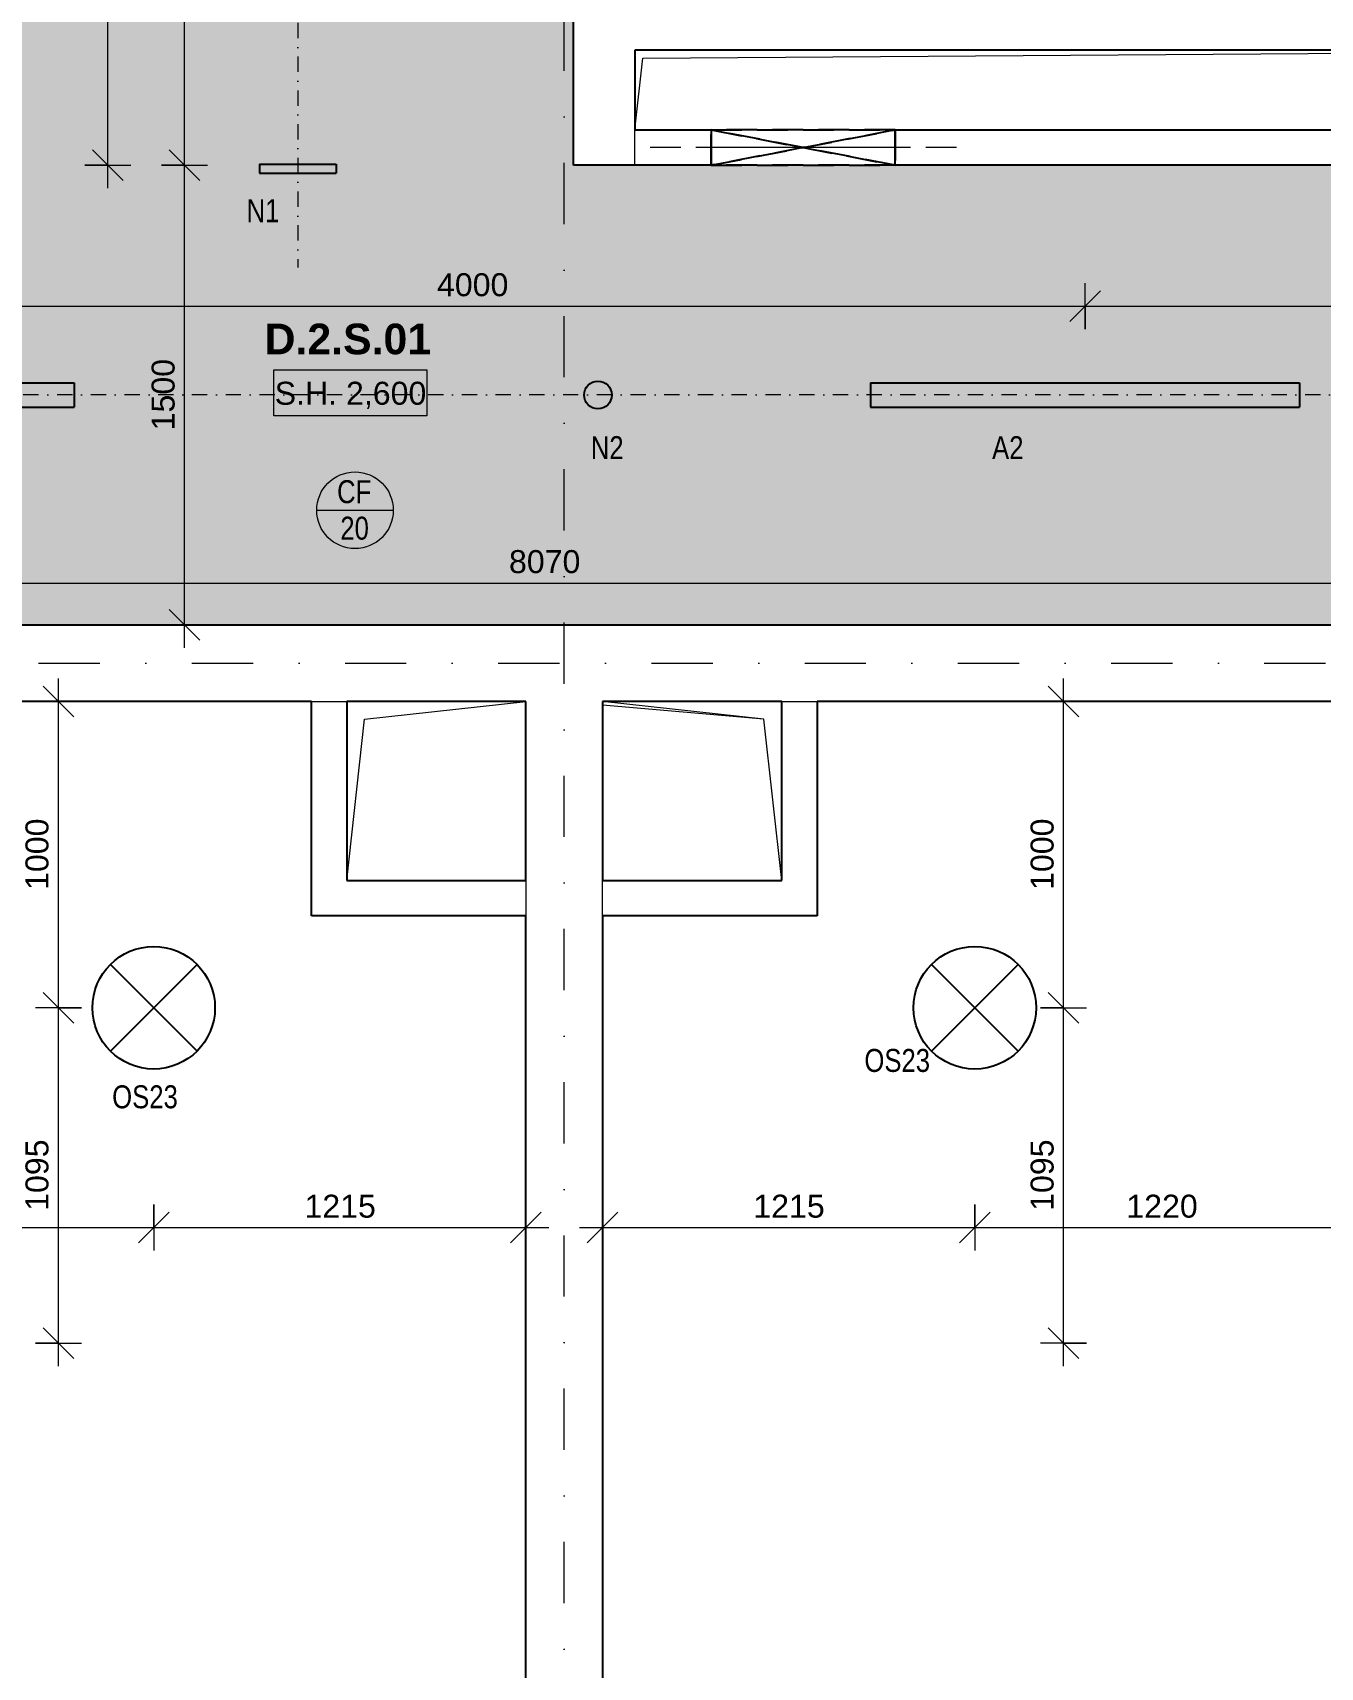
# Model space of a CAD drawing. Header units: millimetres. Extents: x -7570 to 42709, y -1655 to 71550.
# Drawn here: x 6513 to 10716, y 60752 to 66087 of the extents above; entities that cross this region are included whole.
import ezdxf

# ---------------------------------------------------------------- set-up
doc = ezdxf.new("R2010")
doc.units = ezdxf.units.MM
for name, pattern in [('ABMV_DashDot_2_2mm-S0_6mm', [110, 50, -30, 0, -30]), ('HA_Dash_3mm-S1mm', [150, 100, -50]), ('HA_DashDot_10mm-S3mm', [500, 200, -150, 0, -150])]:
    doc.linetypes.add(name, pattern=pattern)
for name, color, linetype, lineweight in [('-UNDERLAY_A-GENM-____-HDLN', 9, 'HA_Dash_3mm-S1mm', 9), ('-UNDERLAY_A-GENM-____-OTLN', 9, 'Continuous', 9), ('A-____-____-DIMS', 9, 'Continuous', 5), ('A-____-____-DIMS-50', 9, 'Continuous', 5), ('A-AREA-____-IDEN', 9, 'Continuous', 9), ('A-CLNG-____-IDEN', 9, 'Continuous', 9), ('A-CLNG-____-PATT', 9, 'Continuous', 9), ('A-DETL-____-OTLN', 9, 'Continuous', 25), ('A-DETL-GENF-OTLN', 9, 'Continuous', 9), ('A-GENM-____-HDLN', 9, 'HA_Dash_3mm-S1mm', 9), ('A-GENM-____-MCUT', 9, 'HA_Dash_3mm-S1mm', 25), ('A-GENM-____-OTLN', 9, 'Continuous', 9), ('A-WALL-____-MCUT', 9, 'Continuous', 9), ('E-LITE-EQPM-IDEN', 9, 'Continuous', 9), ('E-LITE-EQPM-OTLN', 9, 'Continuous', 9), ('G-____-____-DIMS', 9, 'Continuous', 5), ('I-WALL-____-MCUT', 9, 'Continuous', 25), ('I-WALL-____-OTLN', 9, 'Continuous', 9), ('S-GRID-____-OTLN', 9, 'Continuous', 5)]:
    doc.layers.add(name, color=color, linetype=linetype, lineweight=lineweight)
doc.styles.add('Arial_1', font='arial.ttf', dxfattribs={"height": 75})
doc.styles.add('Arial_2', font='arial.ttf', dxfattribs={"width": 0.8, "height": 75})
doc.styles.add('Arial_B', font='arialbd.ttf', dxfattribs={"height": 100})
doc.dimstyles.new('Inner_Dimensions', dxfattribs={"dimscale": 304.8, "dimtxt": 76.519455, "dimasz": 0.328084, "dimexe": 0.246063, "dimexo": 0.0625, "dimgap": 0.032808, "dimtad": 1, "dimdec": 0, "dimzin": 0, "dimdsep": 46, "dimtxsty": 'Arial_1', "dimblk1": 'OBLIQUE', "dimblk2": 'OBLIQUE', "dimsah": 1, "dimcen": 0.09, "dimdle": 0.246063, "dimazin": 0, "dimtfac": 1, "dimtdec": 4, "dimtix": 1, "dimtmove": 2, "dimatfit": 3, "dimfxl": 0.246063, "dimfxlon": 1, "dimtvp": 1, "dimtolj": 1, "dimtzin": 0, "dimlwd": 9, "dimlwe": 9, "dimarcsym": 2})
doc.dimstyles.new('Inner_Dimensions_1', dxfattribs={"dimscale": 304.8, "dimtxt": 76.519455, "dimasz": 0.328084, "dimexe": 0.246063, "dimexo": 0.0625, "dimgap": 0.032808, "dimtad": 1, "dimdec": 0, "dimzin": 0, "dimdsep": 46, "dimtxsty": 'Arial_1', "dimblk1": 'OBLIQUE', "dimblk2": 'OBLIQUE', "dimsah": 1, "dimcen": 0.09, "dimdle": 0.246063, "dimazin": 0, "dimtfac": 1, "dimtdec": 4, "dimtix": 1, "dimtmove": 0, "dimatfit": 3, "dimfxl": 0.246063, "dimfxlon": 1, "dimtvp": 1, "dimtolj": 1, "dimtzin": 0, "dimlwd": 9, "dimlwe": 9, "dimarcsym": 2})

# ---------------------------------------------------------------- blocks, each defined once
blk = doc.blocks.new('HA_GM_Opening_Rectangle_WallBased - Default-1968605-DPS_D - 2NP')
at = {"layer": 'A-GENM-____-MCUT'}
for p, q in [((425, 57.5), (-175, -57.5)), ((-175, 57.5), (425, -57.5)), ((-175, 57.5), (-175, -57.5)), ((-175, 57.5), (425, 57.5)), ((425, 57.5), (425, -57.5)), ((-175, -57.5), (425, -57.5))]:
    blk.add_line(p, q, dxfattribs=at)
blk = doc.blocks.new('TB_Porotherm KP11_5_1000mm - TB_Porotherm KP11_5_1000mm-1834151-DPS_D - 2NP')
at = {"layer": '-UNDERLAY_A-GENM-____-HDLN'}
for p, q in [((-500, 57.5), (500, 57.5)), ((-500, 0), (500, 0)), ((500, -57.5), (-500, -57.5))]:
    blk.add_line(p, q, dxfattribs=at)
blk = doc.blocks.new('HA_GM_Shaft_Rectangle - Default-2017733-DPS_D - 2NP')
at = {"layer": 'A-DETL-GENF-OTLN'}
for p, q in [((58.5, -58.5), (585, 0)), ((0, -585), (58.5, -58.5))]:
    blk.add_line(p, q, dxfattribs=at)
at = {"layer": 'A-GENM-____-OTLN'}
for p, q in [((0, -585), (0, 0)), ((0, 0), (585, 0)), ((585, 0), (585, -585)), ((585, -585), (0, -585))]:
    blk.add_line(p, q, dxfattribs=at)
blk = doc.blocks.new('HA_GM_Shaft_Rectangle - Default-2017735-DPS_D - 2NP')
at = {"layer": 'A-DETL-GENF-OTLN'}
for p, q in [((0, 585), (58.5, 58.5)), ((58.5, 58.5), (585, 0))]:
    blk.add_line(p, q, dxfattribs=at)
at = {"layer": 'A-GENM-____-OTLN'}
for p, q in [((0, 585), (0, 0)), ((585, 585), (0, 585)), ((585, 0), (585, 585)), ((0, 0), (585, 0))]:
    blk.add_line(p, q, dxfattribs=at)
blk = doc.blocks.new('HA_GM_Shaft_Rectangle - Default-2017704-DPS_D - 2NP')
at = {"layer": 'A-DETL-GENF-OTLN'}
for p, q in [((58.5, -58.5), (585, 0)), ((0, -585), (58.5, -58.5))]:
    blk.add_line(p, q, dxfattribs=at)
blk = doc.blocks.new('HA_GM_Shaft_Rectangle - Default-2017706-DPS_D - 2NP')
at = {"layer": 'A-DETL-GENF-OTLN'}
for p, q in [((0, 585), (58.5, 58.5)), ((58.5, 58.5), (585, 11.9))]:
    blk.add_line(p, q, dxfattribs=at)
blk = doc.blocks.new('HA_LF_GenericSymbol_Linear - svitidlo 1400x80-1756840-DPS_D - 2NP')
at = {"layer": 'E-LITE-EQPM-OTLN', "color": 11, "lineweight": 25}
for p, q in [((40, 700), (-40, 700)), ((-40, 700), (-40, -700)), ((40, 700), (40, -700)), ((40, -700), (-40, -700))]:
    blk.add_line(p, q, dxfattribs=at)
blk = doc.blocks.new('HA_LF_GenericSymbol - OS23_pokoje-1576156-DPS_D - 2NP')
at = {"layer": 'E-LITE-EQPM-OTLN', "color": 11, "lineweight": 25}
for p, q in [((141.4, 141.4), (-141.4, -141.4)), ((-141.4, 141.4), (141.4, -141.4))]:
    blk.add_line(p, q, dxfattribs=at)
blk.add_circle((0, 0), 200, dxfattribs=at)
blk = doc.blocks.new('HA_LF_GenericSymbol - OS23_pokoje-1811521-DPS_D - 2NP')
at = {"layer": 'E-LITE-EQPM-OTLN', "color": 11, "lineweight": 25}
for p, q in [((141.4, -141.4), (-141.4, 141.4)), ((-141.4, -141.4), (141.4, 141.4))]:
    blk.add_line(p, q, dxfattribs=at)
blk.add_circle((0, 0), 200, dxfattribs=at)
blk = doc.blocks.new('HA_LF_N3l - Default-1817965-DPS_D - 2NP')
at = {"layer": 'E-LITE-EQPM-OTLN', "color": 11, "lineweight": 25}
blk.add_circle((0, 0), 45, dxfattribs=at)
blk = doc.blocks.new('HA_LF_N1 - nouzove svitidlo 250x29-1818903-DPS_D - 2NP')
at = {"layer": 'E-LITE-EQPM-OTLN', "color": 11, "lineweight": 25}
for p, q in [((14.5, 125), (-14.5, 125)), ((-14.5, 125), (-14.5, -125)), ((14.5, 125), (14.5, -125)), ((14.5, -125), (-14.5, -125))]:
    blk.add_line(p, q, dxfattribs=at)
blk = doc.blocks.new('HA_GM_Shaft_Rectangle - Default-1943230-DPS_D - 2NP')
at = {"layer": 'A-DETL-GENF-OTLN'}
for p, q in [((26, -26), (3740, 0)), ((0, -260), (26, -26))]:
    blk.add_line(p, q, dxfattribs=at)
at = {"layer": 'A-GENM-____-OTLN'}
for p, q in [((0, -260), (0, 0)), ((0, 0), (3740, 0)), ((3740, 0), (3740, -260)), ((3740, -260), (0, -260))]:
    blk.add_line(p, q, dxfattribs=at)
blk = doc.blocks.new('TB_Porotherm KP11_5_1000mm - TB_Porotherm KP11_5_1000mm-V3-DPS_D - 2NP')
at = {"layer": 'A-GENM-____-HDLN'}
for p, q in [((-300, 57.5), (300, 57.5)), ((-300, 0), (300, 0)), ((300, -57.5), (-300, -57.5))]:
    blk.add_line(p, q, dxfattribs=at)
blk = doc.blocks.new('HA_GM_Opening_Rectangle_WallBased - Default-1967828-DPS_D - 2NP')
at = {"layer": 'A-GENM-____-MCUT'}
for p, q in [((425, 57.5), (-175, -57.5)), ((-175, 57.5), (425, -57.5)), ((-175, 57.5), (-175, -57.5)), ((-175, 57.5), (425, 57.5)), ((425, 57.5), (425, -57.5)), ((-175, -57.5), (425, -57.5))]:
    blk.add_line(p, q, dxfattribs=at)
blk = doc.blocks.new('DIMBLOCK7-DPS_D - 2NP')
at = {"layer": 'A-____-____-DIMS-50', "lineweight": 9}
for p, q in [((5948.2, 65120), (5948.2, 65270)), ((9948.2, 65120), (9948.2, 65270)), ((5948.2, 65195), (5998.2, 65245)), ((9948.2, 65195), (9998.2, 65245)), ((5948.2, 65195), (5898.2, 65145)), ((5948.2, 65195), (9948.2, 65195)), ((5948.2, 65195), (5948.2, 65120)), ((9948.2, 65195), (9898.2, 65145)), ((9948.2, 65195), (9948.2, 65120))]:
    blk.add_line(p, q, dxfattribs=at)
at = {"layer": 'A-____-____-DIMS-50', "color": 0, "lineweight": 9, "insert": (7832.8, 65302.3), "char_height": 75, "width": 276.883, "attachment_point": 1, "line_spacing_factor": 0.941778, "style": 'Arial_1'}
blk.add_mtext('4000', dxfattribs=at)
blk = doc.blocks.new('_Oblique')
at = {"color": 0, "linetype": 'ByBlock', "lineweight": -2}
blk.add_line((-0.5, -0.5), (0.5, 0.5), dxfattribs=at)
blk = doc.blocks.new('DIMBLOCK8-DPS_D - 2NP')
at = {"layer": 'A-____-____-DIMS-50', "lineweight": 9}
for p, q in [((9948.2, 65120), (9948.2, 65270)), ((12218.2, 65270), (12218.2, 65120)), ((12218.2, 65195), (12218.2, 65270)), ((9948.2, 65195), (9998.2, 65245)), ((12218.2, 65195), (12268.2, 65245)), ((9948.2, 65195), (9898.2, 65145)), ((9948.2, 65195), (12293.2, 65195)), ((9948.2, 65195), (9948.2, 65120)), ((12218.2, 65195), (12168.2, 65145))]:
    blk.add_line(p, q, dxfattribs=at)
at = {"layer": 'A-____-____-DIMS-50', "color": 0, "lineweight": 9, "insert": (10967.8, 65302.3), "char_height": 75, "width": 276.883, "attachment_point": 1, "line_spacing_factor": 0.941778, "style": 'Arial_1'}
blk.add_mtext('2270', dxfattribs=at)
blk = doc.blocks.new('DIMBLOCK36-DPS_D - 2NP')
at = {"layer": 'A-____-____-DIMS-50', "lineweight": 9}
for p, q in [((5688.2, 62262.5), (5688.2, 62112.5)), ((5688.2, 62187.5), (5688.2, 62262.5)), ((6908.2, 62262.5), (6908.2, 62112.5)), ((6908.2, 62187.5), (6908.2, 62262.5)), ((5688.2, 62187.5), (5738.2, 62237.5)), ((6908.2, 62187.5), (6958.2, 62237.5)), ((5613.2, 62187.5), (6908.2, 62187.5)), ((5688.2, 62187.5), (5638.2, 62137.5)), ((6908.2, 62187.5), (6858.2, 62137.5))]:
    blk.add_line(p, q, dxfattribs=at)
at = {"layer": 'A-____-____-DIMS-50', "color": 0, "lineweight": 9, "insert": (6182.8, 62294.8), "char_height": 75, "width": 276.883, "attachment_point": 1, "line_spacing_factor": 0.941778, "style": 'Arial_1'}
blk.add_mtext('1220', dxfattribs=at)
blk = doc.blocks.new('DIMBLOCK37-DPS_D - 2NP')
at = {"layer": 'A-____-____-DIMS-50', "lineweight": 9}
for p, q in [((6908.2, 62262.5), (6908.2, 62112.5)), ((6908.2, 62187.5), (6908.2, 62262.5)), ((8123.2, 62262.5), (8123.2, 62112.5)), ((8123.2, 62187.5), (8123.2, 62262.5)), ((6908.2, 62187.5), (6958.2, 62237.5)), ((8123.2, 62187.5), (8173.2, 62237.5)), ((6908.2, 62187.5), (6858.2, 62137.5)), ((6908.2, 62187.5), (8198.2, 62187.5)), ((8123.2, 62187.5), (8073.2, 62137.5))]:
    blk.add_line(p, q, dxfattribs=at)
at = {"layer": 'A-____-____-DIMS-50', "color": 0, "lineweight": 9, "insert": (7400.3, 62294.8), "char_height": 75, "width": 276.883, "attachment_point": 1, "line_spacing_factor": 0.941778, "style": 'Arial_1'}
blk.add_mtext('1215', dxfattribs=at)
blk = doc.blocks.new('DIMBLOCK38-DPS_D - 2NP')
at = {"layer": 'A-____-____-DIMS-50', "lineweight": 9}
for p, q in [((8373.2, 62262.5), (8373.2, 62112.5)), ((8373.2, 62187.5), (8373.2, 62262.5)), ((9588.2, 62262.5), (9588.2, 62112.5)), ((9588.2, 62187.5), (9588.2, 62262.5)), ((8373.2, 62187.5), (8423.2, 62237.5)), ((9588.2, 62187.5), (9638.2, 62237.5)), ((8298.2, 62187.5), (9588.2, 62187.5)), ((8373.2, 62187.5), (8323.2, 62137.5)), ((9588.2, 62187.5), (9538.2, 62137.5))]:
    blk.add_line(p, q, dxfattribs=at)
at = {"layer": 'A-____-____-DIMS-50', "color": 0, "lineweight": 9, "insert": (8865.3, 62294.8), "char_height": 75, "width": 276.883, "attachment_point": 1, "line_spacing_factor": 0.941778, "style": 'Arial_1'}
blk.add_mtext('1215', dxfattribs=at)
blk = doc.blocks.new('DIMBLOCK39-DPS_D - 2NP')
at = {"layer": 'A-____-____-DIMS-50', "lineweight": 9}
for p, q in [((9588.2, 62262.5), (9588.2, 62112.5)), ((9588.2, 62187.5), (9588.2, 62262.5)), ((10808.2, 62262.5), (10808.2, 62112.5)), ((10808.2, 62187.5), (10808.2, 62262.5)), ((9588.2, 62187.5), (9638.2, 62237.5)), ((10808.2, 62187.5), (10858.2, 62237.5)), ((9588.2, 62187.5), (9538.2, 62137.5)), ((9588.2, 62187.5), (10883.2, 62187.5)), ((10808.2, 62187.5), (10758.2, 62137.5))]:
    blk.add_line(p, q, dxfattribs=at)
at = {"layer": 'A-____-____-DIMS-50', "color": 0, "lineweight": 9, "insert": (10082.8, 62294.8), "char_height": 75, "width": 276.883, "attachment_point": 1, "line_spacing_factor": 0.941778, "style": 'Arial_1'}
blk.add_mtext('1220', dxfattribs=at)
blk = doc.blocks.new('DIMBLOCK40-DPS_D - 2NP')
at = {"layer": 'A-____-____-DIMS-50', "lineweight": 9}
for p, q in [((6672, 62904.9), (6522, 62904.9)), ((6597, 62904.9), (6547, 62954.9)), ((6597, 61734.9), (6597, 62904.9)), ((6597, 62904.9), (6647, 62854.9)), ((6597, 62904.9), (6672, 62904.9)), ((6597, 61809.9), (6547, 61859.9)), ((6522, 61809.9), (6672, 61809.9)), ((6597, 61809.9), (6522, 61809.9)), ((6597, 61809.9), (6647, 61759.9))]:
    blk.add_line(p, q, dxfattribs=at)
at = {"layer": 'A-____-____-DIMS-50', "color": 0, "lineweight": 9, "insert": (6489.6, 62242), "char_height": 75, "width": 276.883, "attachment_point": 1, "rotation": 90, "line_spacing_factor": 0.941778, "style": 'Arial_1'}
blk.add_mtext('1095', dxfattribs=at)
blk = doc.blocks.new('DIMBLOCK41-DPS_D - 2NP')
at = {"layer": 'A-____-____-DIMS-50', "lineweight": 9}
for p, q in [((6597, 62904.9), (6597, 63979.9)), ((6597, 63904.9), (6547, 63954.9)), ((6522, 63904.9), (6672, 63904.9)), ((6597, 63904.9), (6522, 63904.9)), ((6597, 63904.9), (6647, 63854.9)), ((6672, 62904.9), (6522, 62904.9)), ((6597, 62904.9), (6547, 62954.9)), ((6597, 62904.9), (6647, 62854.9)), ((6597, 62904.9), (6672, 62904.9))]:
    blk.add_line(p, q, dxfattribs=at)
at = {"layer": 'A-____-____-DIMS-50', "color": 0, "lineweight": 9, "insert": (6489.6, 63289.5), "char_height": 75, "width": 276.883, "attachment_point": 1, "rotation": 90, "line_spacing_factor": 0.941778, "style": 'Arial_1'}
blk.add_mtext('1000', dxfattribs=at)
blk = doc.blocks.new('DIMBLOCK42-DPS_D - 2NP')
at = {"layer": 'A-____-____-DIMS-50', "lineweight": 9}
for p, q in [((9802.8, 62904.9), (9952.8, 62904.9)), ((9877.8, 62904.9), (9802.8, 62904.9)), ((9877.8, 62904.9), (9827.8, 62954.9)), ((9877.8, 61734.9), (9877.8, 62904.9)), ((9877.8, 62904.9), (9927.8, 62854.9)), ((9877.8, 61809.9), (9827.8, 61859.9)), ((9952.8, 61809.9), (9802.8, 61809.9)), ((9877.8, 61809.9), (9927.8, 61759.9)), ((9877.8, 61809.9), (9952.8, 61809.9))]:
    blk.add_line(p, q, dxfattribs=at)
at = {"layer": 'A-____-____-DIMS-50', "color": 0, "lineweight": 9, "insert": (9770.4, 62242), "char_height": 75, "width": 276.883, "attachment_point": 1, "rotation": 90, "line_spacing_factor": 0.941778, "style": 'Arial_1'}
blk.add_mtext('1095', dxfattribs=at)
blk = doc.blocks.new('DIMBLOCK43-DPS_D - 2NP')
at = {"layer": 'A-____-____-DIMS-50', "lineweight": 9}
for p, q in [((9877.8, 62904.9), (9877.8, 63979.9)), ((9877.8, 63904.9), (9827.8, 63954.9)), ((9802.8, 63904.9), (9952.8, 63904.9)), ((9877.8, 63904.9), (9802.8, 63904.9)), ((9877.8, 63904.9), (9927.8, 63854.9)), ((9802.8, 62904.9), (9952.8, 62904.9)), ((9877.8, 62904.9), (9802.8, 62904.9)), ((9877.8, 62904.9), (9827.8, 62954.9)), ((9877.8, 62904.9), (9927.8, 62854.9))]:
    blk.add_line(p, q, dxfattribs=at)
at = {"layer": 'A-____-____-DIMS-50', "color": 0, "lineweight": 9, "insert": (9770.4, 63289.5), "char_height": 75, "width": 276.883, "attachment_point": 1, "rotation": 90, "line_spacing_factor": 0.941778, "style": 'Arial_1'}
blk.add_mtext('1000', dxfattribs=at)
blk = doc.blocks.new('DIMBLOCK91-DPS_D - 2NP')
at = {"layer": 'A-____-____-DIMS-50', "lineweight": 9}
for p, q in [((6758.7, 67479.9), (6708.7, 67529.9)), ((6833.7, 67479.9), (6683.7, 67479.9)), ((6758.7, 65579.9), (6758.7, 67479.9)), ((6758.7, 67479.9), (6808.7, 67429.9)), ((6758.7, 67479.9), (6833.7, 67479.9)), ((6758.7, 65654.9), (6708.7, 65704.9)), ((6683.7, 65654.9), (6833.7, 65654.9)), ((6758.7, 65654.9), (6683.7, 65654.9)), ((6758.7, 65654.9), (6808.7, 65604.9))]:
    blk.add_line(p, q, dxfattribs=at)
at = {"layer": 'A-____-____-DIMS-50', "color": 0, "lineweight": 9, "insert": (6651.4, 66452), "char_height": 75, "width": 276.883, "attachment_point": 1, "rotation": 90, "line_spacing_factor": 0.941778, "style": 'Arial_1'}
blk.add_mtext('1825', dxfattribs=at)
blk = doc.blocks.new('Spot Elevations - Generic-448778-DPS_D - 2NP')
at = {"layer": 'G-____-____-DIMS', "lineweight": 9}
for p, q in [((-5, 0), (-5, 3)), ((-5, 3), (5, 3)), ((5, 3), (5, 0)), ((5, 0), (-5, 0))]:
    blk.add_line(p, q, dxfattribs=at)
blk = doc.blocks.new('HA_Tag_Ceiling - Group _ Type Mark-1698111-DPS_D - 2NP')
at = {"layer": 'A-CLNG-____-IDEN'}
blk.add_line((-2.5, 0), (2.5, 0), dxfattribs=at)
blk.add_circle((0, 0), 2.5, dxfattribs=at)
blk = doc.blocks.new('DIMBLOCK174-DPS_D - 2NP')
at = {"layer": 'A-____-____-DIMS-50', "lineweight": 9}
for p, q in [((7008.7, 65654.9), (6958.7, 65704.9)), ((6933.7, 65654.9), (7083.7, 65654.9)), ((7008.7, 65654.9), (6933.7, 65654.9)), ((7008.7, 64079.9), (7008.7, 65654.9)), ((7008.7, 65654.9), (7058.7, 65604.9)), ((7008.7, 64154.9), (6958.7, 64204.9)), ((6933.7, 64154.9), (7083.7, 64154.9)), ((7008.7, 64154.9), (6933.7, 64154.9)), ((7008.7, 64154.9), (7058.7, 64104.9))]:
    blk.add_line(p, q, dxfattribs=at)
at = {"layer": 'A-____-____-DIMS-50', "color": 0, "lineweight": 9, "insert": (6901.4, 64789.5), "char_height": 75, "width": 276.883, "attachment_point": 1, "rotation": 90, "line_spacing_factor": 0.941778, "style": 'Arial_1'}
blk.add_mtext('1500', dxfattribs=at)
blk = doc.blocks.new('DIMBLOCK175-DPS_D - 2NP')
at = {"layer": 'A-____-____-DIMS-50', "lineweight": 9}
for p, q in [((7008.7, 68729.9), (6958.7, 68779.9)), ((7008.7, 65654.9), (7008.7, 68804.9)), ((6933.7, 68729.9), (7083.7, 68729.9)), ((7008.7, 68729.9), (6933.7, 68729.9)), ((7008.7, 68729.9), (7058.7, 68679.9)), ((7008.7, 65654.9), (6958.7, 65704.9)), ((6933.7, 65654.9), (7083.7, 65654.9)), ((7008.7, 65654.9), (6933.7, 65654.9)), ((7008.7, 65654.9), (7058.7, 65604.9))]:
    blk.add_line(p, q, dxfattribs=at)
at = {"layer": 'A-____-____-DIMS-50', "color": 0, "lineweight": 9, "insert": (6901.4, 66812.3), "char_height": 75, "width": 276.883, "attachment_point": 1, "rotation": 90, "line_spacing_factor": 0.941778, "style": 'Arial_1'}
blk.add_mtext('3075', dxfattribs=at)
blk = doc.blocks.new('DIMBLOCK176-DPS_D - 2NP')
at = {"layer": 'A-____-____-DIMS-50', "lineweight": 9}
for p, q in [((4148.2, 64366.2), (4148.2, 64216.2)), ((4148.2, 64291.2), (4148.2, 64366.2)), ((12218.2, 64366.2), (12218.2, 64216.2)), ((12218.2, 64291.2), (12218.2, 64366.2)), ((4073.2, 64291.2), (12293.2, 64291.2)), ((4148.2, 64291.2), (4098.2, 64241.2)), ((4148.2, 64291.2), (4198.2, 64341.2)), ((12218.2, 64291.2), (12168.2, 64241.2)), ((12218.2, 64291.2), (12268.2, 64341.2))]:
    blk.add_line(p, q, dxfattribs=at)
at = {"layer": 'A-____-____-DIMS-50', "color": 0, "lineweight": 9, "insert": (8067.8, 64398.6), "char_height": 75, "width": 276.883, "attachment_point": 1, "line_spacing_factor": 0.941778, "style": 'Arial_1'}
blk.add_mtext('8070', dxfattribs=at)

msp = doc.modelspace()

# ---------------------------------------------------------------- hatches: boundary and pattern name
at = {"layer": 'A-CLNG-____-PATT', "lineweight": 5}
msp.add_hatch(color=256, dxfattribs=at).paths.add_polyline_path([(4473.2, 64154.9), (12218.2, 64154.9), (12218.2, 65654.9), (8278.2, 65654.9), (8278.2, 68729.9), (6478.2, 68729.9), (6478.2, 65654.9), (4148.2, 65654.9), (4148.2, 64154.9), (4358.2, 64154.9)])

# ---------------------------------------------------------------- linework, layer by layer
at = {"layer": 'A-DETL-____-OTLN', "linetype": 'ABMV_DashDot_2_2mm-S0_6mm', "lineweight": 5}
for p, q in [((7378.2, 68321.4), (7378.2, 65321.4)), ((18313.2, 64904.9), (-1586.8, 64904.9))]:
    msp.add_line(p, q, dxfattribs=at)
at = {"layer": 'A-WALL-____-MCUT'}
for p, q in [((8478.2, 65654.9), (8478.2, 65769.9)), ((7423.2, 63904.9), (7538.2, 63904.9)), ((8958.2, 63904.9), (9073.2, 63904.9)), ((8123.2, 63319.9), (8123.2, 63204.9)), ((8373.2, 63204.9), (8373.2, 63319.9))]:
    msp.add_line(p, q, dxfattribs=at)
at = {"layer": 'I-WALL-____-MCUT'}
for p, q in [((8278.2, 65654.9), (8278.2, 66229.9)), ((12218.2, 66029.9), (8478.2, 66029.9)), ((8478.2, 66029.9), (8478.2, 65769.9)), ((8478.2, 65769.9), (8728.2, 65769.9)), ((8728.2, 65769.9), (8728.2, 65654.9)), ((9328.2, 65654.9), (9328.2, 65769.9)), ((9328.2, 65769.9), (12218.2, 65769.9)), ((8728.2, 65654.9), (8278.2, 65654.9)), ((12218.2, 65654.9), (9328.2, 65654.9)), ((5473.2, 64154.9), (11023.2, 64154.9)), ((7423.2, 63904.9), (5688.2, 63904.9)), ((7423.2, 63204.9), (7423.2, 63904.9)), ((8123.2, 63904.9), (7538.2, 63904.9)), ((7538.2, 63904.9), (7538.2, 63319.9)), ((8123.2, 63319.9), (8123.2, 63904.9)), ((8958.2, 63904.9), (8373.2, 63904.9)), ((8373.2, 63904.9), (8373.2, 63319.9)), ((8958.2, 63319.9), (8958.2, 63904.9)), ((10808.2, 63904.9), (9073.2, 63904.9)), ((9073.2, 63904.9), (9073.2, 63204.9)), ((7538.2, 63319.9), (8123.2, 63319.9)), ((8373.2, 63319.9), (8958.2, 63319.9)), ((8123.2, 63204.9), (7423.2, 63204.9)), ((8123.2, 57297.4), (8123.2, 63204.9)), ((9073.2, 63204.9), (8373.2, 63204.9)), ((8373.2, 63204.9), (8373.2, 57297.4))]:
    msp.add_line(p, q, dxfattribs=at)
at = {"layer": 'I-WALL-____-OTLN'}
for p, q in [((9328.2, 65769.9), (8728.2, 65769.9)), ((8728.2, 65654.9), (9328.2, 65654.9))]:
    msp.add_line(p, q, dxfattribs=at)
at = {"layer": 'S-GRID-____-OTLN', "linetype": 'HA_DashDot_10mm-S3mm', "lineweight": 9}
for p, q in [((8248.2, 53960.4), (8248.2, 69949.6)), ((-5970.1, 64029.9), (21709.3, 64029.9))]:
    msp.add_line(p, q, dxfattribs=at)

# ---------------------------------------------------------------- block references
at = {"layer": '-UNDERLAY_A-GENM-____-OTLN', "rotation": 180}
msp.add_blockref('TB_Porotherm KP11_5_1000mm - TB_Porotherm KP11_5_1000mm-1834151-DPS_D - 2NP', (9028.2, 65712.4), dxfattribs=at)
at = {"layer": '-UNDERLAY_A-GENM-____-OTLN'}
msp.add_blockref('HA_GM_Opening_Rectangle_WallBased - Default-1968605-DPS_D - 2NP', (8903.2, 65712.4), dxfattribs=at)
at = {"layer": 'A-CLNG-____-IDEN', "xscale": 49.99999999999998, "yscale": 49.99999999999998, "zscale": 49.99999999999998}
msp.add_blockref('HA_Tag_Ceiling - Group _ Type Mark-1698111-DPS_D - 2NP', (7565.2, 64528.7), dxfattribs=at)
at = {"layer": 'A-GENM-____-OTLN', "lineweight": 5}
for name, p in [('HA_GM_Shaft_Rectangle - Default-1943230-DPS_D - 2NP', (8478.2, 66029.9)), ('HA_GM_Shaft_Rectangle - Default-2017733-DPS_D - 2NP', (7538.2, 63904.9))]:
    msp.add_blockref(name, p, dxfattribs=at)
at = {"layer": 'A-GENM-____-OTLN', "rotation": 180}
for name, p in [('TB_Porotherm KP11_5_1000mm - TB_Porotherm KP11_5_1000mm-V3-DPS_D - 2NP', (9028.2, 65712.4)), ('HA_GM_Opening_Rectangle_WallBased - Default-1967828-DPS_D - 2NP', (9153.2, 65712.4)), ('HA_GM_Shaft_Rectangle - Default-2017706-DPS_D - 2NP', (8958.2, 63904.9))]:
    msp.add_blockref(name, p, dxfattribs=at)
at = {"layer": 'A-GENM-____-OTLN'}
msp.add_blockref('HA_GM_Shaft_Rectangle - Default-2017704-DPS_D - 2NP', (7538.2, 63904.9), dxfattribs=at)
at = {"layer": 'A-GENM-____-OTLN', "lineweight": 5, "rotation": 180}
msp.add_blockref('HA_GM_Shaft_Rectangle - Default-2017735-DPS_D - 2NP', (8958.2, 63904.9), dxfattribs=at)
at = {"layer": 'E-LITE-EQPM-OTLN', "color": 11, "lineweight": 25}
for name, p, rotation in [('HA_LF_N1 - nouzove svitidlo 250x29-1818903-DPS_D - 2NP', (7378.2, 65643.9), 89.99999999999787), ('HA_LF_GenericSymbol_Linear - svitidlo 1400x80-1756840-DPS_D - 2NP', (5948.2, 64904.9), 89.9999999999999), ('HA_LF_GenericSymbol_Linear - svitidlo 1400x80-1756840-DPS_D - 2NP', (9948.2, 64904.9), 89.9999999999999), ('HA_LF_GenericSymbol - OS23_pokoje-1811521-DPS_D - 2NP', (6908.2, 62904.9), 180)]:
    msp.add_blockref(name, p, dxfattribs=dict(at, rotation=rotation))
for name, p in [('HA_LF_N3l - Default-1817965-DPS_D - 2NP', (8358.2, 64904.9)), ('HA_LF_GenericSymbol - OS23_pokoje-1576156-DPS_D - 2NP', (9588.2, 62904.9))]:
    msp.add_blockref(name, p, dxfattribs=at)
at = {"layer": 'G-____-____-DIMS', "lineweight": 9, "xscale": 49.99999999999998, "yscale": 49.99999999999998, "zscale": 49.99999999999998}
msp.add_blockref('Spot Elevations - Generic-448778-DPS_D - 2NP', (7549.8, 64837.2), dxfattribs=at)

# ---------------------------------------------------------------- texts
at = {"layer": 'A-AREA-____-IDEN', "lineweight": 5, "insert": (7270.1, 65137.8), "char_height": 100, "width": 673.417, "attachment_point": 1, "style": 'Arial_B'}
msp.add_mtext('D.2.S.01', dxfattribs=at)
at = {"layer": 'A-CLNG-____-IDEN', "lineweight": 5, "char_height": 75, "attachment_point": 1, "style": 'Arial_2'}
for s, insert, width in [('CF', (7506.7, 64626.8), 137.89), ('20', (7517.3, 64507.7), 115.443)]:
    msp.add_mtext(s, dxfattribs=dict(at, insert=insert, width=width))
at = {"layer": 'E-LITE-EQPM-IDEN', "lineweight": 5, "char_height": 75, "attachment_point": 1, "style": 'Arial_2'}
for s, insert, width in [('N1', (7211.3, 65543.8), 131.477), ('N2', (8334.7, 64770.5), 131.477), ('A2', (9644.6, 64770.5), 125.063), ('OS23', (9227.8, 62770.5), 262.953), ('OS23', (6772.6, 62651.8), 262.953)]:
    msp.add_mtext(s, dxfattribs=dict(at, insert=insert, width=width))
at = {"layer": 'G-____-____-DIMS', "lineweight": 9, "insert": (7303, 64948.1), "char_height": 75, "width": 592.246, "attachment_point": 1, "line_spacing_factor": 0.941778, "style": 'Arial_1'}
msp.add_mtext('S.H. 2,600', dxfattribs=at)

# ---------------------------------------------------------------- dimensions: what is measured, and where the dimension line sits
at = {"layer": 'A-____-____-DIMS', "lineweight": 9}
dim = msp.add_linear_dim(base=(7008.7, 68729.9), p1=(6933.7, 65654.9), p2=(6933.7, 68729.9), angle=90, dimstyle='Inner_Dimensions', override={"dimpost": '<>', "dimfxl": 3074.999999}, dxfattribs=at)
dim.commit()
dim.dimension.update_dxf_attribs({"geometry": 'DIMBLOCK175-DPS_D - 2NP', "text_midpoint": (6951.4, 66950.7), "dimtype": 160, "text_rotation": 90})
for base, p1, p2, override, picture, middle in [((6758.7, 67479.9), (6683.7, 65654.9), (6833.7, 67479.9), {"dimpost": '<>', "dimfxl": 1831.154007}, 'DIMBLOCK91-DPS_D - 2NP', (6710.4, 66567.4)), ((7008.7, 65654.9), (6933.7, 64154.9), (6933.7, 65654.9), {"dimpost": '<>', "dimfxl": 1500}, 'DIMBLOCK174-DPS_D - 2NP', (6960.4, 64904.9)), ((6597, 63904.9), (6672, 62904.9), (6522, 63904.9), {"dimpost": '<>', "dimfxl": 1011.187421}, 'DIMBLOCK41-DPS_D - 2NP', (6548.7, 63404.9)), ((9877.8, 63904.9), (9802.8, 62904.9), (9802.8, 63904.9), {"dimpost": '<>', "dimfxl": 1000}, 'DIMBLOCK43-DPS_D - 2NP', (9829.5, 63404.9)), ((6597, 62904.9), (6522, 61809.9), (6672, 62904.9), {"dimpost": '<>', "dimfxl": 1105.229897}, 'DIMBLOCK40-DPS_D - 2NP', (6548.7, 62357.4)), ((9877.8, 62904.9), (9952.8, 61809.9), (9802.8, 62904.9), {"dimpost": '<>', "dimfxl": 1105.229897}, 'DIMBLOCK42-DPS_D - 2NP', (9829.5, 62357.4))]:
    dim = msp.add_linear_dim(base=base, p1=p1, p2=p2, angle=90, dimstyle='Inner_Dimensions_1', override=override, dxfattribs=at)
    dim.commit()
    dim.dimension.update_dxf_attribs({"geometry": picture, "text_midpoint": middle})
for base, p1, p2, override, picture, middle in [((9948.2, 65195), (5948.2, 65120), (9948.2, 65120), {"dimpost": '<>', "dimfxl": 4000}, 'DIMBLOCK7-DPS_D - 2NP', (7948.2, 65243.3)), ((12218.2, 65195), (9948.2, 65120), (12218.2, 65270), {"dimpost": '<>', "dimfxl": 2274.950549}, 'DIMBLOCK8-DPS_D - 2NP', (11083.2, 65243.3)), ((12218.2, 64291.2), (4148.2, 64366.2), (12218.2, 64366.2), {"dimpost": '<>', "dimfxl": 8070}, 'DIMBLOCK176-DPS_D - 2NP', (8183.2, 64339.5)), ((6908.2, 62187.5), (5688.2, 62262.5), (6908.2, 62262.5), {"dimpost": '<>', "dimfxl": 1220}, 'DIMBLOCK36-DPS_D - 2NP', (6298.2, 62235.7)), ((8123.2, 62187.5), (6908.2, 62262.5), (8123.2, 62262.5), {"dimpost": '<>', "dimfxl": 1215}, 'DIMBLOCK37-DPS_D - 2NP', (7515.7, 62235.7)), ((9588.2, 62187.5), (8373.2, 62262.5), (9588.2, 62262.5), {"dimpost": '<>', "dimfxl": 1215}, 'DIMBLOCK38-DPS_D - 2NP', (8980.7, 62235.7)), ((10808.2, 62187.5), (9588.2, 62262.5), (10808.2, 62262.5), {"dimpost": '<>', "dimfxl": 1220}, 'DIMBLOCK39-DPS_D - 2NP', (10198.2, 62235.7))]:
    dim = msp.add_linear_dim(base=base, p1=p1, p2=p2, dimstyle='Inner_Dimensions_1', override=override, dxfattribs=at)
    dim.commit()
    dim.dimension.update_dxf_attribs({"geometry": picture, "text_midpoint": middle})

doc.saveas('drawing.dxf')
